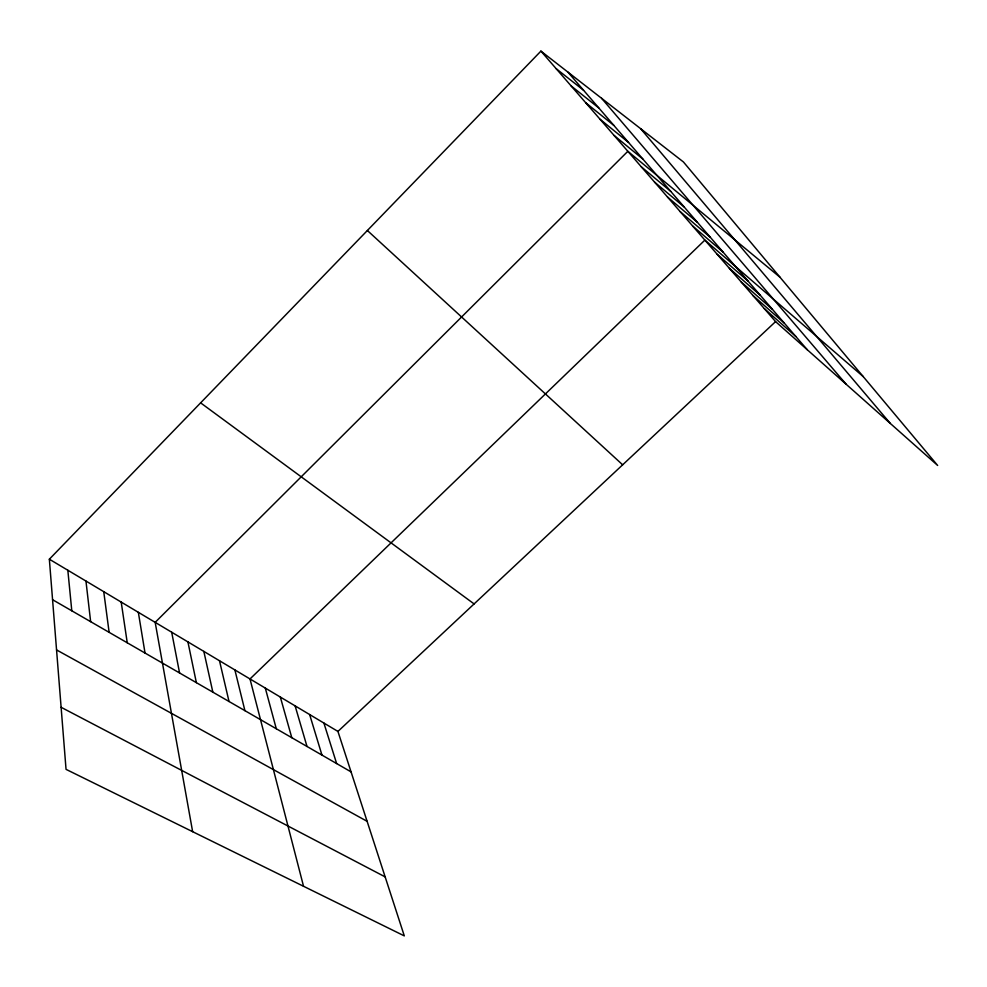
<?xml version="1.0" encoding="UTF-8"?>
<svg xmlns="http://www.w3.org/2000/svg" width="987" height="987" viewBox="0 0 987 987"><rect width="100%" height="100%" fill="white"/><g stroke="black" fill="none" stroke-linecap="round" stroke-linejoin="round"><path stroke-width="1.48" d="M49.35 559.21L337.936 731.429L404.3 935.886L66.043 769.354L49.35 559.21L540.925 51.114L683.436 161.967L937.65 465.457L775.585 321.614L540.925 51.114M337.936 731.429L775.585 321.614M61.12 707.297L385.14 876.875M56.555 649.927L367.115 821.332M52.57 599.714L351.064 771.883M200.62 402.856L474.105 603.921M556.187 68.695L583.539 90.236M571.115 85.906L598.862 108.015M585.735 102.771L613.852 125.411M600.059 119.279L628.534 142.436M614.099 135.453L642.895 159.092M779.989 277.224L627.843 151.307L155.169 622.353L192.638 831.683M641.328 166.84L670.728 191.367M654.541 182.077L684.213 207.011M667.496 197.005L697.427 222.334M680.191 211.65L710.369 237.349M692.652 226.011L723.052 252.067M863.181 376.553L704.878 240.1L249.995 678.957L303.54 886.289M717.228 254.35L748.047 281.061M729.356 268.316L760.36 295.335M741.237 282.023L772.426 309.326M752.908 295.471L784.258 323.045M764.357 308.66L795.855 336.505M367.374 230.502L622.661 464.815M567.87 72.063L807.23 349.706M601.601 98.305L846.18 384.276M640.625 128.668L890.323 423.448M323.896 723.052L336.641 763.568M309.634 714.539L321.959 755.092M295.113 705.878L307.006 746.468M280.333 697.056L291.794 737.696M265.306 688.087L276.298 728.764M234.881 669.926L244.912 710.652M219.496 660.747L229.021 701.498M203.84 651.408L212.847 692.158M187.912 641.895L196.364 682.659M171.689 632.211L179.572 672.974M138.34 612.322L145.027 653.036M121.204 602.095L127.249 642.784M103.746 591.669L109.125 632.334M85.955 581.059L90.644 621.674M67.832 570.239L71.792 610.805"/></g></svg>
